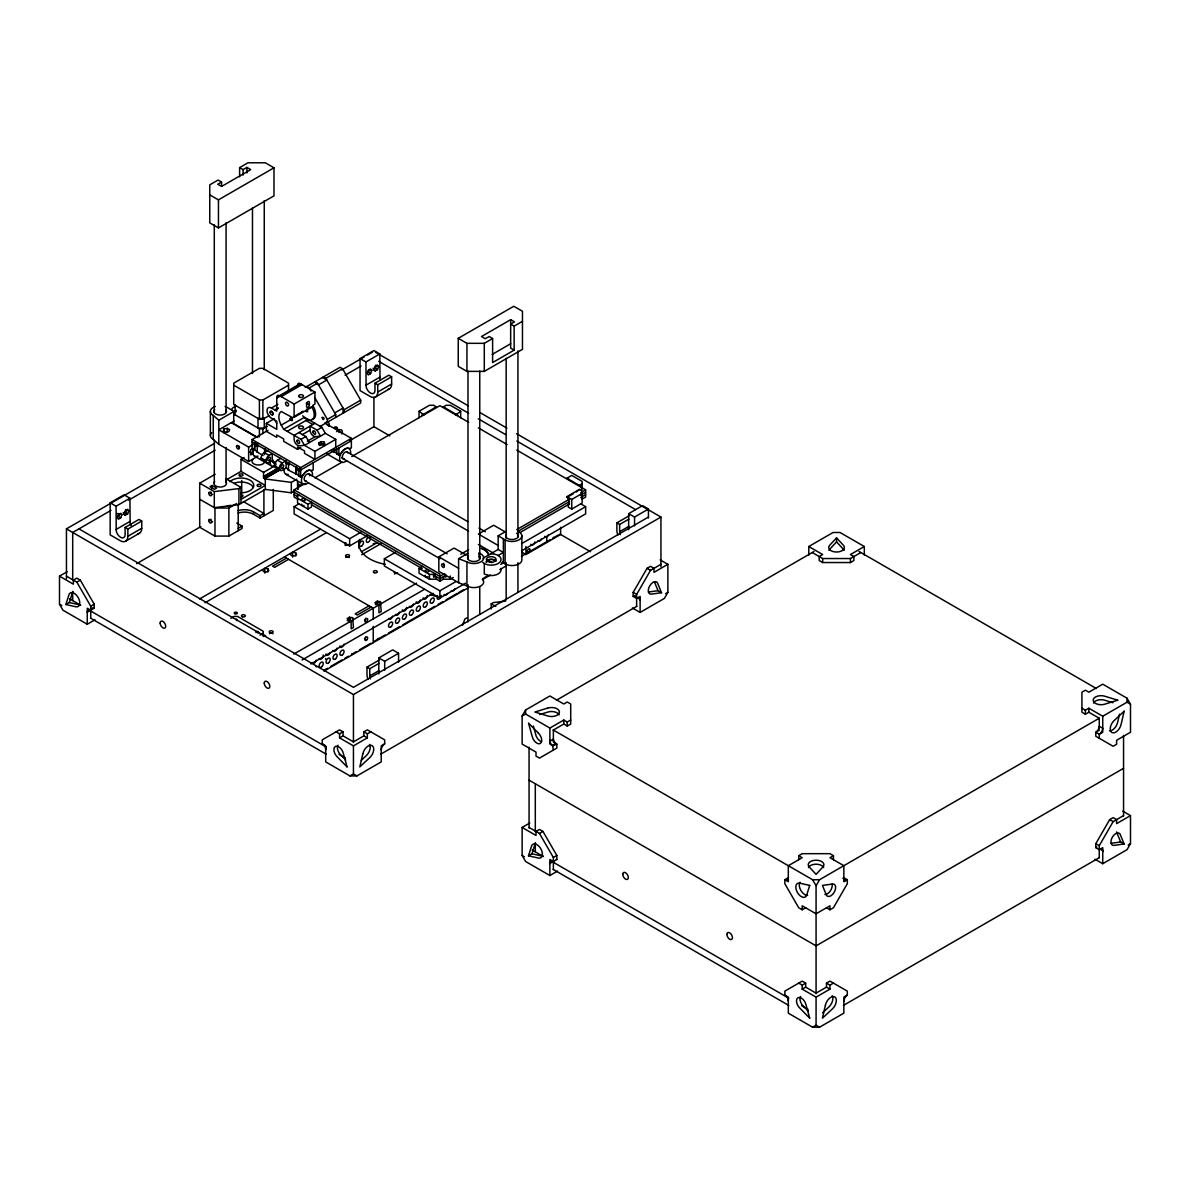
<?xml version="1.0" encoding="UTF-8"?>
<svg xmlns="http://www.w3.org/2000/svg" width="1190" height="1190" viewBox="0 0 1190 1190"><rect width="100%" height="100%" fill="white"/><g stroke="black" fill="none" stroke-linecap="round" stroke-linejoin="round"><path stroke-width="1.5" d="M300.772 447.514L297.574 449.359L283.696 441.356L283.696 438.946L276.749 434.945L276.749 437.34L266.337 431.33L266.337 423.313L276.749 429.322L276.749 421.32L270.308 417.437A6.277 3.63 60 0 1 267.051 409.94A6.277 3.63 60 0 1 271.454 408.021L276.749 411.086L276.764 397.267A3.927 2.261 60 0 1 279.531 395.675L300.356 383.641L314.933 392.06L314.933 404.079L312.851 405.284L312.851 406.489L294.108 417.303L292.368 417.512L281.271 411.517A11.781 6.798 60 0 0 281.271 425.113L283.696 429.322L301.04 439.348L304.521 445.357L314.933 451.367L335.744 439.348L335.744 447.366M296.875 479.183L291.327 482.381L265.296 478.975L263.57 477.978L263.57 472.37L241.005 459.34L241.005 471.374L265.296 485.386L241.005 499.413M325.688 749.879L325.688 745.877L322.222 743.869L322.222 739.853L339.567 729.842L343.032 731.85L343.032 735.851L353.445 741.861L363.857 735.851L367.338 737.86L367.338 733.843L363.857 731.85L363.857 735.851M788.316 1001.147L788.316 997.146L784.835 995.138L784.835 991.136L802.194 981.11L805.66 983.118L805.66 987.135L816.072 993.144L826.485 987.135L829.951 989.128L829.951 985.127L833.431 983.118M1102.743 863.702L1102.743 847.667L1099.263 849.675L1095.797 847.667L1095.797 843.665L1109.675 819.627L1113.141 817.619L1116.622 819.627L1116.622 823.629L1130.5 815.611L1130.5 843.665L1127.034 849.675L1102.743 863.702L1095.023 859.254M640.116 600.4L640.116 596.398L636.635 598.406L633.169 596.398L633.169 592.382L647.048 568.344L650.528 566.336L653.994 568.344L653.994 572.345L667.873 564.343L667.873 592.382L664.407 598.406L640.116 612.419L632.396 607.971M843.844 877.729L843.844 881.731L847.31 879.737L843.844 877.729L842.892 878.265L846.358 880.258A4.343 2.499 -60 0 1 843.844 878.815L843.844 865.71L829.951 857.693L833.431 855.684L833.431 859.686M1102.743 851.683L1102.728 850.597A4.343 2.499 -60 0 0 1100.215 849.139M549.884 740.076L549.884 744.077L552.889 745.847L556.831 744.077L553.365 742.084L553.365 730.05L563.763 724.041L567.243 726.049L570.709 724.041L570.709 704.004L567.243 702.011L563.763 704.004L549.884 695.986L525.593 710.014L522.127 716.023L522.127 744.077L536.006 752.095L536.006 756.111L539.472 758.104L556.831 748.094L556.831 744.077M276.734 408.973L274.95 410.014L278.148 408.17M1119.537 714.134L1117.663 722.27A7.854 4.537 -60 0 1 1109.526 730.853M65.881 604.535L68.856 594.955A7.854 4.537 60 0 1 78.153 597.454A7.854 4.537 60 0 1 75.654 606.736L65.881 604.535L69.347 602.527L79.135 604.743A7.854 4.537 60 0 0 80.474 604.862M69.347 602.527L72.337 592.962A7.854 4.537 60 0 1 72.888 591.728M528.509 855.818L531.484 846.239A7.854 4.537 60 0 1 540.781 848.723A7.854 4.537 60 0 1 538.282 858.02L528.509 855.818L531.975 853.81L541.762 856.012A7.854 4.537 60 0 0 543.101 856.145M531.975 853.81L534.95 844.231A7.854 4.537 60 0 1 535.515 843.011M462.538 625.36L464.859 619.038L466.941 617.833M120.681 517.873L121.826 514.928L120.681 513.292L118.39 514.615L117.245 517.576L118.39 519.197L120.681 517.873L118.598 516.683L119.744 513.723L121.826 514.928M125.545 512.667L126.69 509.722L128.773 510.927L127.627 513.872L125.337 515.196L123.254 513.991L125.545 512.667L127.627 513.872M370.566 373.615L371.711 370.655L370.566 369.034L368.275 370.358L367.13 373.303L368.275 374.939L370.566 373.615L368.483 372.411L369.629 369.465L371.711 370.655M375.415 368.409L376.561 365.449L378.643 366.654L377.498 369.614L375.207 370.923L373.125 369.733L375.415 368.409L377.498 369.614M224.077 428.891L223.199 430.75L225.564 432.119L228.792 431.613L229.655 429.754L227.29 428.385L224.077 428.891L224.077 432.892M637.453 597.93L636.635 598.406L636.635 594.39L650.528 570.352L660.941 564.343M816.072 993.724L816.072 885.747L819.538 879.722L1099.411 718.15M1100.081 849.214L1099.263 849.675L1099.263 845.673L1113.141 821.621L1123.553 815.611M836.555 537.865L829.742 545.228A7.854 4.537 0 0 0 836.555 552.026A7.854 4.537 0 0 0 843.353 545.228L836.555 537.865L836.555 541.866L829.742 549.23A7.854 4.537 0 0 0 828.969 550.33M361.254 760.336L366.148 755.784A7.854 4.537 -60 0 0 369.51 744.434M822.647 1012.75L828.761 1007.067A7.854 4.537 -60 0 0 832.137 995.718M239.621 176.849L239.621 167.612L247.951 162.792L265.296 162.792L273.983 167.805L273.983 195.859L218.454 227.915L209.767 222.902L209.767 184.837L218.097 180.032L221.578 182.04L221.578 185.729M221.578 182.04L217.755 184.242L221.578 186.443L250.718 169.605L246.91 167.403L243.087 169.605L239.621 167.612M209.767 194.863L218.454 199.861L273.983 167.805M258.037 456.082L248.636 461.512L218.796 444.272L218.796 420.234L234.058 411.413L227.126 407.411A9.817 5.667 0 0 0 225.089 406.504M235.099 411.219L233.716 412.023L233.716 423.64L257.799 437.533M233.716 385.173L259.405 399.989L262.871 399.989L288.545 385.173M234.058 421.037L218.796 429.858L248.636 447.083L253.321 444.376M301.04 384.043L276.764 398.055M279.531 395.675L281.227 396.642L302.052 384.623M305.265 387.404L340.072 367.293L342.527 368.721L360.689 400.167L360.689 403.008L319.812 426.6M271.454 408.021L277.865 404.317M129.948 498.223L116.07 506.226L116.218 530.904A6.381 3.689 60 0 0 121.172 537.582A6.381 3.689 60 0 0 125.099 534.682L125.099 527.468L138.977 519.45L141.744 521.056L141.744 528.271L127.865 536.288A10.799 6.233 60 0 1 120.235 540.691L110.164 534.89L110.164 502.82L124.058 494.817L129.948 498.223L130.112 522.901A6.381 3.689 60 0 0 131.272 525.906M379.833 353.951L365.94 361.968L366.103 386.646A6.381 3.689 60 0 0 371.042 393.325A6.381 3.689 60 0 0 374.969 390.424L374.969 383.21L388.847 375.192L391.629 376.799L391.629 384.013L377.751 392.016A10.799 6.233 60 0 1 370.105 396.434L360.049 390.618L360.049 358.562L373.928 350.544L379.833 353.951L379.982 378.628A6.381 3.689 60 0 0 380.428 380.146M306.752 386.542L309.207 387.955L317.537 383.15L335.699 414.596L335.699 417.437M323.412 376.918L325.867 378.331L342.527 368.721M66.447 578.578L66.447 528.866L214.542 443.364M341.723 369.941L364.274 356.926M367.487 355.066L372.321 352.27M270.472 411.457L270.725 411.309A1.964 1.131 60 0 1 272.688 412.439A1.964 1.131 60 0 1 272.688 414.715L272.436 414.849M275.217 410.104L278.415 408.259M288.545 390.409L288.545 383.165L262.871 368.335L259.405 368.335L233.716 383.165L233.716 404.407L259.405 419.237L262.871 419.237L268.836 415.786M281.227 396.642L294.108 404.079L314.933 392.06M110.997 510.361L72.694 532.48L72.694 580.348M128.639 500.172L215.212 450.192M345.07 375.222L361.106 365.97M266.337 423.313L274.355 418.702M233.716 414.016L259.405 428.846L262.871 428.846L267.319 426.288M257.665 444.361L256.966 451.977L257.665 451.575L252.116 449.166L252.116 439.541L267.943 430.408M293.856 416.649L302.781 411.502M308.329 408.289L312.851 406.489M281.271 425.113L290.881 419.564M258.066 443.32L254.883 445.164L257.665 446.756M283.696 429.322L304.521 417.303L321.865 427.329L325.346 433.339L335.744 439.348M116.07 529.476L129.948 521.458M365.94 385.203L379.833 377.2M287.162 431.33L307.987 419.311M236.765 523.02L242.046 526.069L242.046 528.479L228.867 536.08L214.974 536.08L199.712 527.274L199.712 483.185L215.167 474.26M241.005 459.34L244.099 457.555M252.801 453.688L250.718 454.892L250.718 449.686L252.801 448.481L252.801 453.688L249.796 451.962M125.099 527.468L127.865 529.074L141.744 521.056M374.969 383.21L377.751 384.801L391.629 376.799M458.254 338.317L513.783 306.261L522.47 311.274L522.47 349.339L484.285 371.384L466.941 371.384L458.254 366.371L458.254 338.317L466.941 343.33L484.285 343.33L492.615 338.525L492.615 362.563L514.139 350.143L514.139 326.105L522.47 321.285M264.254 459.786A4.418 2.544 -60 0 1 261.131 457.986A4.418 2.544 -60 0 1 264.254 452.572L268.077 450.37M314.933 423.313L294.108 435.347L294.108 439.348A4.909 2.826 60 0 0 299.315 445.819L304.521 445.357L325.346 433.339M334.717 412.9L343.047 408.081L343.047 413.183M212.028 485.49L209.946 486.695L214.453 489.298L216.535 488.093L212.028 485.49L212.028 488.703M327.369 422.242L327.369 419.401L335.699 414.596M344.029 412.618L344.029 409.791L360.689 400.167M302.141 434.707L310.069 430.126L310.069 426.124L317.016 430.126L320.482 436.135L315.276 436.611L307.347 441.193M94.977 619.797L87.257 624.244L62.966 610.217L59.5 604.208L59.5 576.153L67.205 571.706M225.817 480.135L241.005 471.374M265.995 460.783A4.418 2.544 -60 0 1 269.118 455.383L272.242 453.569L272.242 460.783L269.118 462.598A4.418 2.544 -60 0 1 265.995 460.783L261.131 457.986M301.04 439.348L305.904 436.537L309.37 442.546M317.016 430.126L321.865 427.329M125.634 541.227L139.513 533.209M375.505 396.969L389.383 388.952M514.139 326.105L510.659 324.096L514.482 321.895L510.659 319.679L481.504 336.517L485.327 338.719L489.149 336.517L492.615 338.525M276.645 467.744A4.418 2.544 -60 0 1 274.355 465.112A4.418 2.544 -60 0 1 277.449 460.188L280.572 458.388M263.57 472.37L274.384 466.123M279.189 468.399A4.418 2.544 -60 0 1 282.298 462.984L286.121 460.783L286.121 467.997L282.298 470.199A4.418 2.544 -60 0 1 279.189 468.399L274.325 465.602M336.681 431.598L339.224 430.126A4.418 2.544 -60 0 1 341.932 433.978M66.447 576.153L76.859 582.163L80.325 580.17L94.203 604.208L94.203 608.224L87.257 612.225A5.355 3.094 60 0 1 90.737 610.217A5.355 3.094 60 0 1 90.797 609.756M199.712 483.185L214.289 491.604L238.922 488.599L241.005 487.394L241.005 503.43M318.831 442.888L321.062 441.609L324.096 442.07L324.9 443.825L322.683 445.105L319.649 444.644L318.831 442.888L318.831 444.896M277.478 468.488L263.57 476.521L264.18 478.008L264.834 478.707L280.29 469.782M263.63 476.818L279.085 467.893M263.719 477.13L279.174 468.205M288.902 462.389L288.203 470.005L299.315 475.613L298.616 476.015L299.315 468.399M263.838 477.428L279.308 468.503M263.57 477.978L279.457 468.801M264.18 478.008L279.635 469.083M264.373 478.276L279.843 469.351M264.596 478.499L280.052 469.574M288.203 470.005L288.902 469.604L286.121 467.997M492.258 354.367L510.659 343.732M199.712 499.22L214.974 508.041L228.867 508.041L236.661 503.534M252.116 439.541L300.698 467.596L351.362 438.351L351.362 447.961L349.191 448.526A8.152 4.701 -60 0 0 341.054 453.226L338.867 455.175L336.785 453.97L336.785 448.571M136.657 563.673L200.783 526.649M214.289 491.604L214.289 507.639L238.922 504.634L265.296 489.402L291.327 492.809L294.108 491.202M349.875 440.568L373.928 426.689L389.829 435.867M351.362 440.746L300.698 470.005L252.116 441.951M330.954 450.608L337.484 453.569L336.785 453.97M298.616 476.015L300.698 477.22L302.87 475.271A8.152 4.701 -60 0 1 311.021 470.556L313.193 470.005L313.193 462.791M419.044 417.705L419.044 411.294L429.456 405.284L433.621 405.284L436.388 406.891L434.305 408.096M90.737 618.235L90.737 606.216L94.203 604.208M298.274 489.045L298.274 486.636L303.48 483.631M436.388 406.891L421.825 415.31L423.908 414.908L419.044 411.294M297.574 499.056L294.108 497.048L294.108 489.834L305.324 483.363M314.933 477.815L342.155 462.092M351.764 456.544L439.869 405.686L468.696 422.331M445.417 408.111L443.335 406.891L446.116 405.284L450.281 405.284L460.694 411.294L460.694 417.705M238.223 528.271L242.046 526.069M238.089 510.674A12.763 7.363 0 0 1 253.5 511.849L260.089 515.642L263.912 513.44L243.281 501.54M298.958 495.055L297.574 495.858L297.574 503.058L307.987 509.082L311.453 507.074L311.453 502.269L307.987 504.262L297.574 498.253M238.089 513.069A12.763 7.363 0 0 1 253.5 514.244L260.089 518.052L273.284 510.436L273.284 489.402M367.249 535.768L349.637 545.942L294.108 513.887L294.108 506.672L298.913 503.891M460.694 411.294L455.829 414.908L457.912 415.325L443.335 406.891M199.593 598.942L320.333 529.238M204.978 602.765L326.134 532.822M286.463 558.125L272.584 566.143L274.667 567.347L288.545 559.33M294.108 506.672L349.637 538.728L360.838 532.257M230.86 618.279L234.058 616.435L237.539 616.435L263.213 631.265L263.213 636.471M361.582 551.625L377.483 542.447M361.701 554.763L380.934 543.652M465.498 583.249L439.869 598.035L384.34 565.979L384.34 558.764L395.556 552.294M260 635.118L263.213 633.259M568.969 479.421L566.886 478.216L571.75 475.42L582.148 481.429L582.148 489.239M453.256 577.492L450.281 579.203L443.335 579.203L439.869 581.211L436.388 579.203L429.456 579.203L419.044 573.193L419.044 568.389L422.51 566.38M482.381 579.099A9.817 5.667 0 0 1 479.853 586.432A9.817 5.667 0 0 1 466.941 585.941L458.611 582.728L438.827 571.304L438.827 556.875L454.089 548.069L466.272 555.09M369.064 605.814L355.185 613.832L357.268 615.037L371.146 607.019M349.488 617.238L347.197 618.547L348.03 620.362L351.169 620.838L351.169 628.856L353.46 627.532L352.612 617.714L349.488 617.238L349.488 622.043M377.245 601.203L374.954 602.527L375.802 604.327L378.926 604.817L378.926 612.835L381.216 611.511L380.384 601.679L377.245 601.203L377.245 604.401M582.148 483.824L579.381 485.431L581.464 486.636L581.464 489.045M460.798 554.213L468.577 549.721M347.242 620.823L350.425 618.979M375.415 604.55L378.599 602.72M458.611 582.728L458.611 558.69L467.774 553.395M483.006 558.229L498.164 549.468L498.164 535.842L505.81 531.439M293.826 654.069L416.589 583.189M566.886 496.647L579.381 489.447L582.148 491.039L582.148 503.058L571.75 509.082L568.27 507.074L568.969 500.276L566.886 496.647L571.75 499.458L582.148 493.448M433.621 574.398L435.005 573.595L435.005 576.005L433.621 576.793L433.621 574.398L429.456 574.398L419.044 568.389M566.886 497.45L573.134 493.85M576.257 492.05L579.381 489.447M516.743 529.61L569.608 499.086M580.824 492.615L585.629 489.834L585.629 497.048L582.148 499.056M518.349 531.082L569.608 501.496M580.824 495.025L585.629 492.244M446.265 575.097L439.869 578.801L433.457 575.097M519.956 532.57L569.608 503.891M585.629 494.653L580.765 497.45L582.148 498.253M302.096 659.974L424.443 589.347M498.164 555.477L503.37 552.472L498.164 549.468M310.858 663.99L433.205 593.349M384.34 558.764L439.869 590.82L455.889 581.583M521.562 543.666L585.629 506.672L585.629 513.887L521.562 550.881M500.767 564.402L503.37 562.9L505.11 563.896A9.817 5.667 0 0 0 515.806 565.131A9.817 5.667 0 0 0 521.875 559.895L521.875 535.842M324.275 670.149L327.473 668.289M330.686 666.445L341.902 659.959M345.115 658.115L348.313 656.255M351.526 654.411L356.331 651.629M359.544 649.785L370.759 643.299M373.972 641.455L385.188 634.969M388.401 633.125L399.617 626.639M402.83 624.795L434.9 606.275M438.099 604.431L442.903 601.649M446.116 599.805L457.332 593.319M460.545 591.475L463.758 589.615M482.991 578.519L486.189 576.659M521.473 556.295L550.33 539.635M553.529 537.791L558.348 535.009M323.992 671.101L467.968 587.979M482.411 579.649L490.354 575.053M499.904 569.549L506.271 565.875M521.77 552.115L525.935 554.525L560.639 534.489L560.639 527.274M378.792 674.001L378.792 657.906L392.67 649.889L398.561 653.295L398.561 662.205M628.662 529.729L628.662 513.649L642.54 505.631L648.446 509.037L648.446 517.947M368.007 679.341A10.799 6.233 60 0 1 366.981 674.343L366.981 667.129L379.327 660.004M617.878 535.069A10.799 6.233 60 0 1 616.866 530.071L616.866 522.856L629.198 515.731M366.981 667.129L369.763 668.735L379.015 663.38M616.866 522.856L619.633 524.463L628.885 519.123M378.792 657.906L384.682 661.313L398.561 653.295M628.662 513.649L634.553 517.055L648.446 509.037M491.232 608.968L491.232 603.806L493.315 602.601L505.631 601.099M370.373 678.895A6.381 3.689 60 0 1 369.763 675.935L379.015 670.595M620.243 534.637A6.381 3.689 60 0 1 619.633 531.677L628.885 526.337M648.446 517.055L353.445 687.359L78.942 528.866M66.447 528.866L353.445 694.573L660.941 517.055L660.941 566.767M336.101 731.85L339.567 733.843L343.032 731.85M339.567 733.843L339.567 737.86L343.032 735.851M363.857 731.85L367.338 729.842L384.682 739.853L384.682 743.869A5.355 3.094 -60 0 0 381.216 749.879M367.338 733.843L370.804 731.85M339.567 737.86L353.445 745.877L367.338 737.86M384.682 743.869L381.216 745.877L381.216 761.898L356.926 775.925L349.979 775.925L325.688 761.898L325.688 748.941M380.815 754.118L636.784 606.335M349.979 775.925L353.445 773.916L353.445 745.877M665.567 593.721L667.873 592.382M808.784 555.105L808.784 546.522L833.074 532.495L840.021 532.495L864.312 546.522L864.312 555.105M522.127 716.023L525.593 714.03L525.593 710.014M556.429 700.226L814.005 551.52M525.593 714.03L549.884 728.057L563.763 720.039L567.243 722.047L570.709 720.039M864.312 546.522L850.434 554.54L853.899 556.533L853.899 560.549L850.434 562.543L822.662 562.543L819.196 560.549L819.196 556.533L822.662 554.54L808.784 546.522M812.249 552.532L822.662 558.541L850.434 558.541L860.846 552.532M557.604 871.065L549.884 875.528L525.593 861.5L522.127 855.491L522.127 827.437L529.833 822.989M529.059 827.437L539.472 833.446L542.952 831.438L556.831 855.491L556.831 859.492L549.884 863.509A5.355 3.094 60 0 1 553.365 861.5A5.355 3.094 60 0 1 553.424 861.025M553.365 869.518L553.365 857.484L556.831 855.491M798.728 859.686L798.728 855.684L802.194 853.676L829.951 853.676L833.431 855.684M1081.918 708.214L1085.384 710.222L1088.85 708.214L1102.743 716.231L1127.034 702.204L1130.5 704.212L1130.5 732.266L1116.622 740.269L1116.622 744.286L1113.141 746.279L1095.797 736.268L1095.797 732.266A5.355 3.094 -60 0 0 1099.263 726.242L1102.743 728.25A5.355 3.094 -60 0 1 1099.263 734.26L1099.263 738.276M1130.5 704.212L1127.034 698.203L1102.743 684.176L1088.85 692.193L1085.384 690.185L1081.918 692.193L1081.918 712.23L1085.384 714.223L1088.85 712.23L1099.263 718.239L1099.263 728.92M1099.263 730.258L1095.797 732.266L1099.263 734.26L1102.743 732.266L1102.743 716.231M846.492 880.198L847.31 879.737L847.31 883.739L833.431 907.777L829.951 909.785L826.485 907.777M798.728 855.684L802.194 857.693L788.316 865.71L788.316 881.731L784.835 879.737L788.316 877.729A5.355 3.094 60 0 1 784.835 879.737L784.835 883.739L798.728 907.777L802.194 909.785L805.66 907.777M1123.553 768.323L816.072 945.857L529.059 780.149M798.728 983.118L802.194 985.127L805.66 983.118M802.194 985.127L802.194 989.128L805.66 987.135M826.485 987.135L826.485 983.118L829.951 981.11L847.31 991.136L847.31 995.138A5.355 3.094 -60 0 0 843.844 1001.147M802.194 989.128L816.072 997.146L829.951 989.128M847.31 995.138L843.844 997.146L843.844 1013.181L819.538 1027.208L812.606 1027.208L788.316 1013.181L788.316 1000.21M843.442 1005.386L1099.411 857.603M812.606 1027.208L816.072 1025.2L816.072 997.146M1128.18 845.004L1130.5 843.665M633.169 596.398L634.121 595.863A4.343 2.499 -60 0 1 635.014 595.699M1095.797 847.667L1096.734 847.146M236.453 620.6L237.271 619.901L236.275 619.038M539.665 714.55L547.653 712.111A7.854 4.537 0 0 1 559.151 714.863M257.754 633.08C260.803 632.173 255.716 630.164 255.91 632.515M298.274 486.636L300.356 485.431L297.574 483.824M227.305 505.884L230.533 505.393M648.431 592.04L658.025 590.716L661.491 592.709L657.847 583.74A6.872 3.972 -60 0 0 649.71 585.911A6.872 3.972 -60 0 0 651.897 594.048L661.491 592.709M1111.043 843.308L1120.653 841.985L1124.119 843.993L1120.474 835.008A6.872 3.972 -60 0 0 1112.338 837.195A6.872 3.972 -60 0 0 1114.524 845.317L1124.119 843.993M832.063 884.096L822.454 885.42L826.098 894.389A6.872 3.972 -60 0 0 834.235 892.217A6.872 3.972 -60 0 0 832.063 884.096A6.872 3.972 -60 0 1 830.293 890.968A6.872 3.972 -60 0 1 824.893 894.493M490.548 553.871L491.232 553.826A9.817 5.667 0 0 1 499.726 562.32A9.817 5.667 0 0 1 482.724 562.32M433.621 576.793L436.388 576.793L436.388 579.203M553.112 729.916L812.606 879.722L819.538 879.722M290.286 553.633L291.119 555.447L294.242 555.923L296.533 554.6L295.7 552.8L292.576 552.309L292.576 557.128M262.514 569.668L263.362 571.468L266.486 571.959L268.776 570.635L267.943 568.82L264.805 568.344L264.805 573.149M1112.947 702.74L1104.975 700.285A7.854 4.537 0 0 0 1093.461 703.037M458.611 558.69L466.941 561.888A9.817 5.667 0 0 0 480.82 561.888A9.817 5.667 0 0 0 480.82 553.871L479.079 552.874L479.079 557.991M514.139 350.143L510.659 348.135L510.659 319.679M859.002 551.461L1096.302 688.475M375.49 352.255L468.414 405.894M479.644 412.38L506.91 428.132M516.549 433.681L660.941 517.055M378.747 361.344L468.637 413.242M478.276 418.806L505.572 434.558M516.802 441.044L635.594 509.632M360.049 358.562L365.94 361.968M566.886 478.216L581.464 486.636M478.306 427.879L507.133 444.524M516.743 450.073L585.629 489.834M1122.795 811.164L1130.5 815.611M580.869 503.92L585.629 506.672M660.167 559.88L667.873 564.343M1109.675 819.627L1113.141 821.621M322.43 377.483L326.848 380.041L318.518 384.846L315.573 383.15M647.048 568.344L650.528 570.352M315.082 381.722L317.537 383.15M559.94 534.087L590.523 551.729M1095.797 843.665L1099.263 845.673M1100.408 849.258L1102.728 850.597M306.217 403.068L309.37 404.883A1.964 1.131 -60 0 1 307.987 407.292A1.964 1.131 -60 0 1 306.603 406.489L306.603 404.079A1.964 1.131 -60 0 1 307.987 401.685A1.964 1.131 -60 0 1 309.37 402.473L309.37 404.883M633.169 592.382L636.635 594.39M634.121 595.863L636.427 597.202M637.78 597.99L640.101 599.314A4.343 2.499 -60 0 0 637.587 597.871M339.224 430.126L334.36 427.329A4.418 2.544 -60 0 1 337.067 427.567M324.721 422.956L351.362 438.351M505.824 532.257L493.657 525.221L478.395 534.042L498.164 545.466M305.904 420.516L312.851 424.518M498.164 535.842L505.11 539.858A9.817 5.667 0 0 0 518.989 539.858A9.817 5.667 0 0 0 518.989 531.841M347.242 452.022L467.67 521.562M478.916 528.048L485.327 531.752M298.958 432.535L305.904 436.537M341.709 457.897L468.562 531.142M326.997 453.94L341.188 462.137M478.395 544.455L493.597 553.246M487.751 560.282L491.916 562.692M231.291 422.643L256.415 437.147M309.058 474.066L447.157 553.796M286.121 463.193L288.902 464.799M296.533 469.202L299.315 470.809M264.254 452.572L269.118 455.383M277.449 460.188L282.298 462.984M256.966 451.977L263.079 455.502M272.242 460.783L275.024 462.389M438.827 556.875L458.611 568.299M273.016 462.33L276.229 464.174M305.131 480.864L440.017 558.735M254.437 456.127L271.781 466.138M285.659 474.156L303.019 484.181M294.108 489.834L439.869 573.996L439.869 581.211M491.232 603.806L495.784 606.439M294.108 492.244L439.869 576.406L444.673 573.625L444.718 576.005L446.116 576.793L443.335 576.793L443.335 579.203M294.108 494.653L297.574 496.647M311.721 504.828L422.242 568.627M225.817 478.633L241.005 487.394M284.38 556.92L373.229 608.224L373.229 619.097M552.547 745.609L553.365 750.087M110.164 502.82L116.07 506.226M262.871 634.27L265.653 635.862M826.485 983.118L829.951 985.127M542.952 831.438L539.472 829.445L536.006 831.438L536.006 835.454L522.127 827.437M80.325 580.17L76.859 578.162L73.378 580.17L73.378 584.171L59.5 576.153M553.365 861.5L549.884 859.492L549.884 875.528M784.835 995.138L785.653 995.614M532.183 850.077L543.339 856.517M552.963 862.066L788.806 998.232M801.629 1005.639L808.055 1009.343M553.112 869.369L788.821 1005.461M522.127 855.491L524.433 856.83M816.072 1025.2L819.538 1027.208M90.737 610.217L87.257 608.224L87.257 624.244M322.222 743.869L323.026 744.33M69.57 598.808L80.712 605.234M90.336 610.797L326.179 746.948M339.016 754.371L345.427 758.075M90.485 618.101L326.194 754.177M59.5 604.208L61.821 605.546M353.445 773.916L356.926 775.925M274.95 420.293L276.734 423.402M215.271 406.504A9.817 5.667 0 0 0 213.248 415.429L218.796 420.234M211.686 432.624A9.817 5.667 0 0 0 213.248 439.467L218.796 444.272M808.367 1011.277L803.562 1006.398A6.872 3.972 60 0 1 800.617 996.461M345.74 759.994L340.935 755.115A6.872 3.972 60 0 1 337.99 745.193M836.555 541.866L843.353 549.23A7.854 4.537 0 0 1 844.141 550.33M378.643 366.654L377.498 365.033L375.207 366.341L374.062 369.302L375.207 370.923M128.773 510.927L127.627 509.29L125.337 510.614L124.191 513.559L125.337 515.196M812.606 879.722L816.072 885.747M325.867 378.331L344.029 409.791M309.207 387.955L311.036 391.094M314.666 397.386L327.369 419.401M539.472 833.446L553.365 857.484M76.859 582.163L90.737 606.216M1120.653 841.985L1116.994 833A6.872 3.972 -60 0 0 1116.518 831.929M654.381 581.731L658.025 590.716M533.343 726.019L535.619 734.26A6.872 3.972 60 0 0 541.569 741.668M1099.248 848.589L1099.263 857.693M636.635 597.321L636.635 606.409M1127.034 698.203L1127.034 702.204M1123.553 735.346L1123.553 816.206M1088.85 708.214L1088.85 712.23M1085.384 710.222L1085.384 714.223M850.434 558.541L850.434 562.543M829.951 909.785L829.951 905.783L816.072 913.786L802.194 905.783L802.194 909.785M822.662 558.541L822.662 562.543M640.116 599.462L640.116 612.419M634.553 517.055L634.553 525.95M619.633 524.463L619.633 531.677M581.464 493.062L581.464 495.457M571.75 499.458L571.75 509.082M567.243 722.047L567.243 726.049M563.763 720.039L563.763 724.041M549.884 728.057L549.884 741.013M546.76 536.883L546.76 542.491M535.307 783.749L535.307 831.632M535.307 842.669L535.307 851.876M529.059 747.171L529.059 828.017M525.935 546.507L525.935 554.525M517.947 350.872L517.947 536.69M517.947 562.706L517.947 592.442M506.166 358.309L506.166 538.549M506.166 562.706L506.166 599.864M505.11 539.858L505.11 563.896M503.37 538.847L503.37 562.9M484.285 343.33L484.285 371.384M484.285 563.495L484.285 573.907A9.817 5.667 0 0 0 496.141 574.815A9.817 5.667 0 0 0 500.707 568.433M479.763 371.057L479.763 558.735M479.763 586.611L479.763 614.471M467.982 371.057L467.982 558.735M467.982 584.751L467.982 621.909M466.941 343.33L466.941 371.384M466.941 561.888L466.941 585.941M450.281 576.005L450.281 579.203M439.869 590.82L439.869 598.035M429.456 574.398L429.456 579.203M384.682 661.313L384.682 670.223M380.384 601.679L380.384 604.892M377.751 384.801L377.751 392.016M373.928 397.222L373.928 426.689M373.229 626.356L373.229 642.674M369.763 668.735L369.763 675.935M353.445 694.573L353.445 742.441M352.612 617.714L352.612 620.927M349.637 538.728L349.637 545.942M338.867 447.961L338.867 455.175M334.702 448.764L334.702 451.977M334.018 448.764L334.018 452.379M324.096 442.07L324.096 444.078L321.062 443.602L321.062 441.609M314.933 451.367L314.933 459.385L304.521 453.375L304.521 450.965L297.574 446.964L297.574 449.359M307.987 504.262L307.987 509.082M300.698 467.596L300.698 477.22M297.574 481.429L297.574 489.239M296.533 466.792L296.533 474.007M295.834 467.194L295.834 474.408M295.7 552.8L295.7 555.998M294.108 404.079L294.108 417.303M291.327 482.381L291.327 492.809M267.943 568.82L267.943 572.033M265.296 448.764L265.296 451.174M265.296 478.975L265.296 489.402M264.611 449.166L264.611 454.58M264.254 200.694L264.254 369.778M263.912 489.626L263.912 515.85M262.871 399.989L262.871 419.237M262.871 428.846L262.871 433.651M260.089 515.642L260.089 518.052M259.405 399.989L259.405 419.237M259.405 428.846L259.405 436.864M254.883 449.969L254.883 442.754L254.199 450.37M253.5 511.849L253.5 514.244M252.473 208.116L252.473 373.496M248.636 447.083L248.636 461.512M246.91 167.403L246.91 172.952M243.087 169.605L243.087 175.153M241.704 480.463L241.704 493.3M238.922 488.599L238.922 504.634M238.223 504.456L238.223 530.681M235.099 404.808L235.099 414.819M228.867 508.041L228.867 536.08M227.29 428.385L227.29 432.401M226.07 222.723L226.07 412.261M226.07 447.574L226.07 482.872M218.454 199.861L218.454 227.915M214.974 508.041L214.974 536.08M214.289 224.583L214.289 412.261M214.289 440.136L214.289 482.872M213.248 415.429L213.248 439.467M210.362 411.413L210.362 435.466M127.865 529.074L127.865 536.288M72.694 591.4L72.694 600.608M365.553 637.111A1.964 1.131 -60 0 1 364.571 638.807M365.598 618.235A1.964 1.131 -60 0 1 364.571 620.377M345.159 545.541A1.964 1.131 0 0 1 348.239 545.303M397.52 572.955A1.964 1.131 0 0 1 394.946 573.045A1.964 1.131 0 0 1 394.44 571.587M394.44 573.996A1.964 1.131 0 0 1 396.642 573.461M359.023 548.218A37.306 21.539 0 0 1 360.436 539.858M385.307 564.313A37.306 21.539 0 0 1 359.558 539.501M348.239 544.499A1.964 1.131 0 0 1 345.293 544.395A1.964 1.131 0 0 1 345.874 542.714M441.252 595.402A2.945 1.696 -60 0 1 438.381 599.284A2.945 1.696 -60 0 1 437.697 595.744M447.589 593.438A2.945 1.696 -60 0 1 444.108 594.375M454.863 588.738A2.945 1.696 -60 0 1 451.248 590.82M392.596 616.093A2.945 1.696 -60 0 1 390.588 619.038A2.945 1.696 -60 0 1 388.58 618.413M399.543 612.091A2.945 1.696 -60 0 1 397.52 615.037A2.945 1.696 -60 0 1 395.511 614.412M406.549 607.421A2.945 1.696 -60 0 1 406.474 608.075M406.266 608.774A2.945 1.696 -60 0 1 403.931 611.258A2.945 1.696 -60 0 1 402.384 609.816M413.421 604.074A2.945 1.696 -60 0 1 411.413 607.019A2.945 1.696 -60 0 1 409.39 606.394M420.353 600.072A2.945 1.696 -60 0 1 418.077 603.152A2.945 1.696 -60 0 1 416.262 601.813M427.374 595.402A2.945 1.696 -60 0 1 425.291 599.001A2.945 1.696 -60 0 1 423.209 597.797M432.773 594.598A2.945 1.696 -60 0 1 430.215 594.375M345.844 557.56A1.964 1.131 0 0 1 349.25 557.56M379.075 638.45A1.964 1.131 0 0 1 377.587 638.569M459.608 591.951A1.964 1.131 0 0 1 458.894 592.367M369.852 537.136A2.945 1.696 -60 0 1 369.421 541.167A2.945 1.696 -60 0 1 366.356 541.48A2.945 1.696 -60 0 1 368.379 537.285M374.627 543.295A1.964 1.131 0 0 1 373.229 543.637M502.686 562.007A2.945 1.696 -60 0 1 501.645 562.929M534.89 541.956A2.945 1.696 -60 0 1 532.867 544.901A2.945 1.696 -60 0 1 530.859 544.276M541.614 538.654A2.945 1.696 -60 0 1 538.014 540.736M548.56 534.637A2.945 1.696 -60 0 1 546.478 537.017A2.945 1.696 -60 0 1 544.737 536.274M553.573 537.285A1.964 1.131 0 0 1 552.591 538.267M487.632 575.365A1.964 1.131 0 0 1 487.379 575.93M352.225 653.801A1.964 1.131 0 0 1 351.719 654.307M269.505 633.705A1.964 1.131 0 0 1 272.897 633.705M316.034 666.489A2.945 1.696 -60 0 1 316.243 666.95M325.748 658.472A2.945 1.696 -60 0 1 325.42 659.156M316.243 660.182A2.945 1.696 -60 0 1 314.234 663.113A2.945 1.696 -60 0 1 312.226 662.503M323.189 654.916A2.945 1.696 -60 0 1 321.716 658.725A2.945 1.696 -60 0 1 319.158 658.486M329.913 652.864A2.945 1.696 -60 0 1 327.577 655.333A2.945 1.696 -60 0 1 326.03 653.905M337.067 648.148A2.945 1.696 -60 0 1 335.059 651.094A2.945 1.696 -60 0 1 333.051 650.469M344.014 644.147A2.945 1.696 -60 0 1 341.723 647.226A2.945 1.696 -60 0 1 339.909 645.887M428.013 576.778A1.964 1.131 0 0 1 425.633 576.6M425.321 576.362A1.964 1.131 0 0 1 425.321 575.231M303.986 505.557A1.964 1.131 0 0 1 302.082 505.274M301.576 504.768A1.964 1.131 0 0 1 301.576 504.173M436.849 595.788A7.854 4.537 60 0 1 431.494 594.346M91.065 608.938A5.355 3.094 60 0 1 91.288 608.596M92.166 607.971A5.355 3.094 60 0 1 94.203 608.224M323.159 744.419A4.343 2.499 60 0 1 325.673 748.778M556.385 859.314A5.355 3.094 60 0 1 556.831 859.492M785.787 995.703A4.343 2.499 60 0 1 788.301 1000.061M808.486 867.57A7.854 4.537 0 0 1 816.072 864.208A7.854 4.537 0 0 1 823.659 867.57M807.593 895.386A7.854 4.537 60 0 1 800.9 890.492A7.854 4.537 60 0 1 800.007 882.251M225.713 409.568A6.381 3.689 0 0 1 220.18 415.102A6.381 3.689 0 0 1 214.661 409.568M231.529 409.553A9.817 5.667 0 0 1 236.096 406.102M236.26 411.755A4.909 2.826 0 0 1 236.26 410.282M239.607 447.425A1.964 1.131 60 0 1 238.625 445.714M479.406 556.042A6.381 3.689 0 0 1 473.873 561.561A6.381 3.689 0 0 1 468.354 556.042M516.564 533.239A6.381 3.689 0 0 1 516.936 538.207A6.381 3.689 0 0 1 508.398 538.862A6.381 3.689 0 0 1 506.524 533.998M486.323 562.096A4.909 2.826 0 0 1 490.592 559.285A4.909 2.826 0 0 1 495.962 561.353M486.323 562.29A4.909 2.826 0 0 1 489.953 559.553A4.909 2.826 0 0 1 495.471 560.877M481.236 548.516A14.726 8.494 0 0 1 488.093 553.677M478.975 553.38A5.891 3.406 0 0 1 479.57 554.198M444.376 565.488A1.964 1.131 60 0 1 443.736 563.301M481.236 548.114A14.726 8.494 0 0 1 488.599 555.477M229.953 481.712A12.763 7.363 0 0 1 252.057 481.712A12.763 7.363 0 0 1 241.005 492.764M241.005 494.683A1.964 1.131 0 0 1 242.968 495.813A1.964 1.131 0 0 1 241.005 496.944M225.713 481.548A6.381 3.689 0 0 1 220.18 487.067A6.381 3.689 0 0 1 214.661 481.548M264.745 461.348A6.381 3.689 0 0 1 256.713 464.903A6.381 3.689 0 0 1 252.83 459.504M234.623 483.021A12.763 7.363 0 0 1 253.336 487.498M212.564 494.564A1.964 1.131 60 0 1 210.809 492.005M315.276 436.611A4.909 2.826 60 0 1 310.069 430.126M303.167 411.204A2.454 1.413 0 0 1 301.68 411.859M297.574 385.248A3.927 2.261 60 0 1 300.356 383.641M319.976 445.655A1.964 1.131 0 0 1 321.865 444.227A1.964 1.131 0 0 1 323.769 445.655M313.446 406.623A10.799 6.233 60 0 1 311.721 419.475M306.485 409.122A1.532 0.878 60 0 1 307.63 411.383A1.532 0.878 60 0 1 305.919 411.011M312.063 407.426A10.799 6.233 60 0 1 312.598 419.341A10.799 6.233 60 0 1 302.706 415.771M346.558 460.694A7.854 4.537 -60 0 1 339.596 459.087A7.854 4.537 -60 0 1 345.606 448.675A7.854 4.537 -60 0 1 350.485 453.896M338.867 432.401A1.964 1.131 -60 0 1 340.563 432.55M326.03 422.51A4.418 2.544 -60 0 1 328.738 426.362M326.729 424.339A1.964 1.131 -60 0 1 327.429 425.321M337.38 428.251A4.418 2.544 -60 0 1 337.484 429.129M308.389 482.738A7.854 4.537 -60 0 1 301.412 481.132A7.854 4.537 -60 0 1 307.437 470.704A7.854 4.537 -60 0 1 312.316 475.94M288.159 474.379A7.854 4.537 -60 0 1 284.232 468.801M306.232 480.894A3.927 2.261 -60 0 1 304.209 478.395A3.927 2.261 -60 0 1 307.184 474.051A3.927 2.261 -60 0 1 309.727 475.777M275.708 465.751A7.854 4.537 -60 0 1 270.353 460.783M256.921 456.35A7.854 4.537 -60 0 1 253.544 448.898M275.708 462.553A3.927 2.261 -60 0 1 273.031 460.069M344.401 458.849A3.927 2.261 -60 0 1 343.151 454.208A3.927 2.261 -60 0 1 347.807 452.959M125.605 509.543A1.964 1.131 -60 0 1 125.099 512.027A1.964 1.131 -60 0 1 123.195 512.533M118.658 513.545A1.964 1.131 -60 0 1 118.554 515.389A1.964 1.131 -60 0 1 117.096 516.802M117.096 513.708A1.964 1.131 -60 0 1 117.453 513.44M141.744 528.271A10.799 6.233 60 0 1 137.936 533.7M212.564 521.815A1.964 1.131 60 0 1 210.809 519.256M375.475 365.285A1.964 1.131 -60 0 1 374.969 367.77A1.964 1.131 -60 0 1 373.065 368.275M391.629 384.013A10.799 6.233 60 0 1 387.806 389.442M368.677 369.599A1.964 1.131 -60 0 1 366.966 372.544M322.222 417.452C322.758 422.524 325.941 416.679 322.222 417.452M362.816 753.865L359.826 766.881L369.614 757.792A7.854 4.537 -60 0 0 372.098 745.624A7.854 4.537 -60 0 0 362.816 753.865M825.429 1005.134L822.454 1018.149L832.241 1009.061A7.854 4.537 -60 0 0 834.726 996.908A7.854 4.537 -60 0 0 825.429 1005.134M1124.119 711.248L1121.144 724.264A7.854 4.537 -60 0 1 1111.847 732.505A7.854 4.537 -60 0 1 1114.346 720.337L1124.119 711.248M809.691 885.42L806.716 894.984A7.854 4.537 60 0 1 797.419 892.5A7.854 4.537 60 0 1 799.918 883.218L809.691 885.42M822.87 867.004L816.072 874.367L809.274 867.004A7.854 4.537 0 0 1 816.072 860.192A7.854 4.537 0 0 1 822.87 867.004M286.18 402.384L285.942 402.518A1.964 1.131 60 0 0 285.942 404.793A1.964 1.131 60 0 0 287.906 405.924L288.144 405.79A1.964 1.131 60 0 0 288.144 403.514A1.964 1.131 60 0 0 286.18 402.384M553.365 739.168L549.899 741.177A4.343 2.499 60 0 0 552.413 745.52L555.879 743.527A4.343 2.499 60 0 1 553.365 739.168M547.653 708.095L534.89 712.022L547.653 715.949A7.854 4.537 0 0 0 559.419 712.022A7.854 4.537 0 0 0 547.653 708.095M1117.737 700.196L1104.975 704.123A7.854 4.537 0 0 1 1093.193 700.196A7.854 4.537 0 0 1 1104.975 696.269L1117.737 700.196M264.254 418.434L258.007 418.434L258.007 428.043L264.254 428.043L264.254 418.434M538.103 732.832L528.509 723.074L532.153 736.268A6.872 3.972 60 0 0 540.29 743.482A6.872 3.972 60 0 0 538.103 732.832M809.691 1018.149L800.096 1008.391A6.872 3.972 60 0 1 797.91 997.755A6.872 3.972 60 0 1 806.047 1004.955L809.691 1018.149M347.063 766.881L337.469 757.123A6.872 3.972 60 0 1 335.297 746.472A6.872 3.972 60 0 1 343.419 753.687L347.063 766.881M391.123 626.654A2.945 1.696 -60 0 0 392.06 622.102A2.945 1.696 -60 0 0 388.58 625.181A2.945 1.696 -60 0 0 391.123 626.654M398.07 622.653A2.945 1.696 -60 0 0 398.992 618.086A2.945 1.696 -60 0 0 395.511 621.18A2.945 1.696 -60 0 0 398.07 622.653M405.002 618.651A2.945 1.696 -60 0 0 405.939 614.085A2.945 1.696 -60 0 0 402.458 617.179A2.945 1.696 -60 0 0 405.002 618.651M411.948 614.635A2.945 1.696 -60 0 0 412.885 610.083A2.945 1.696 -60 0 0 409.39 613.162A2.945 1.696 -60 0 0 411.948 614.635M418.88 610.634A2.945 1.696 -60 0 0 419.817 606.067A2.945 1.696 -60 0 0 416.336 609.161A2.945 1.696 -60 0 0 418.88 610.634M425.827 606.617A2.945 1.696 -60 0 0 426.764 602.066A2.945 1.696 -60 0 0 423.283 605.145A2.945 1.696 -60 0 0 425.827 606.617M432.773 602.616A2.945 1.696 -60 0 0 433.696 598.049A2.945 1.696 -60 0 0 430.215 601.143A2.945 1.696 -60 0 0 432.773 602.616M374.329 572.732A1.964 1.131 0 0 0 377.275 571.75A1.964 1.131 0 0 0 374.329 570.769A1.964 1.131 0 0 0 374.329 572.732M346.573 556.697A1.964 1.131 0 0 0 349.518 555.715A1.964 1.131 0 0 0 346.573 554.733A1.964 1.131 0 0 0 346.573 556.697M361.968 545.704A2.945 1.696 -60 0 0 362.905 541.153A2.945 1.696 -60 0 0 359.425 544.232A2.945 1.696 -60 0 0 361.968 545.704M529.074 551.848A1.964 1.131 -60 0 0 529.684 548.813A1.964 1.131 -60 0 0 527.363 550.866A1.964 1.131 -60 0 0 529.074 551.848M366.654 640.012A1.964 1.131 -60 0 0 367.279 636.977A1.964 1.131 -60 0 0 364.943 639.03A1.964 1.131 -60 0 0 366.654 640.012M366.654 621.582A1.964 1.131 -60 0 0 367.279 618.532A1.964 1.131 -60 0 0 364.943 620.6A1.964 1.131 -60 0 0 366.654 621.582M270.219 632.842A1.964 1.131 0 0 0 273.164 631.86A1.964 1.131 0 0 0 270.219 630.879A1.964 1.131 0 0 0 270.219 632.842M242.448 616.807A1.964 1.131 0 0 0 245.393 615.825A1.964 1.131 0 0 0 242.448 614.843A1.964 1.131 0 0 0 242.448 616.807M321.716 666.727A2.945 1.696 -60 0 0 322.654 662.176A2.945 1.696 -60 0 0 319.158 665.255A2.945 1.696 -60 0 0 321.716 666.727M328.648 662.726A2.945 1.696 -60 0 0 329.585 658.159A2.945 1.696 -60 0 0 326.105 661.253A2.945 1.696 -60 0 0 328.648 662.726M335.595 658.725A2.945 1.696 -60 0 0 336.532 654.158A2.945 1.696 -60 0 0 333.051 657.252A2.945 1.696 -60 0 0 335.595 658.725M342.541 654.708A2.945 1.696 -60 0 0 343.464 650.157A2.945 1.696 -60 0 0 339.983 653.236A2.945 1.696 -60 0 0 342.541 654.708M426.05 571.973A1.964 1.131 0 0 0 428.98 570.992A1.964 1.131 0 0 0 426.05 570.01A1.964 1.131 0 0 0 426.05 571.973M302.498 500.633A1.964 1.131 0 0 0 305.443 499.666A1.964 1.131 0 0 0 302.498 498.684A1.964 1.131 0 0 0 302.498 500.633M160.144 623.039A3.927 2.261 60 0 0 164.309 628.231A3.927 2.261 60 0 0 164.309 622.668A3.927 2.261 60 0 0 160.144 623.039M264.254 683.149A3.927 2.261 60 0 0 268.419 688.341A3.927 2.261 60 0 0 268.419 682.777A3.927 2.261 60 0 0 264.254 683.149M622.772 874.323A3.927 2.261 60 0 0 626.937 879.499A3.927 2.261 60 0 0 626.937 873.951A3.927 2.261 60 0 0 622.772 874.323M726.882 934.433A3.927 2.261 60 0 0 731.047 939.609A3.927 2.261 60 0 0 731.047 934.061A3.927 2.261 60 0 0 726.882 934.433M236.498 446.488A1.964 1.131 60 0 0 238.58 449.076A1.964 1.131 60 0 0 238.58 446.295A1.964 1.131 60 0 0 236.498 446.488M487.751 561.487A4.909 2.826 0 0 0 495.962 560.222A4.909 2.826 0 0 0 489.953 556.756A4.909 2.826 0 0 0 487.751 561.487M441.594 564.893A1.964 1.131 60 0 0 443.677 567.481A1.964 1.131 60 0 0 443.677 564.715A1.964 1.131 60 0 0 441.594 564.893M258.066 486.368A1.964 1.131 0 0 0 261.012 485.386A1.964 1.131 0 0 0 258.066 484.404A1.964 1.131 0 0 0 258.066 486.368M240.023 475.955A1.964 1.131 0 0 0 242.968 474.974A1.964 1.131 0 0 0 240.023 473.992A1.964 1.131 0 0 0 240.023 475.955M208.726 493.21A1.964 1.131 60 0 0 210.809 495.799A1.964 1.131 60 0 0 210.809 493.017A1.964 1.131 60 0 0 208.726 493.21M299.821 397.296A2.454 1.413 0 0 0 303.495 396.062A2.454 1.413 0 0 0 299.821 394.842A2.454 1.413 0 0 0 299.821 397.296M270.071 412.35A1.964 1.131 60 0 0 272.153 414.938A1.964 1.131 60 0 0 272.153 412.156A1.964 1.131 60 0 0 270.071 412.35M296.875 440.954A1.964 1.131 60 0 0 298.958 443.543A1.964 1.131 60 0 0 298.958 440.761A1.964 1.131 60 0 0 296.875 440.954M299.821 428.549A2.454 1.413 0 0 0 303.495 427.329A2.454 1.413 0 0 0 299.821 426.094A2.454 1.413 0 0 0 299.821 428.549M312.851 431.732A1.964 1.131 60 0 0 314.933 434.32A1.964 1.131 60 0 0 314.933 431.554A1.964 1.131 60 0 0 312.851 431.732M290.256 418.761A1.532 0.878 60 0 0 291.966 420.62A1.532 0.878 60 0 0 291.773 418.359A1.532 0.878 60 0 0 290.256 418.761M282.67 467.938A1.964 1.131 -60 0 0 283.279 464.903A1.964 1.131 -60 0 0 280.959 466.956A1.964 1.131 -60 0 0 282.67 467.938M269.476 460.322A1.964 1.131 -60 0 0 270.1 457.287A1.964 1.131 -60 0 0 267.78 459.34A1.964 1.131 -60 0 0 269.476 460.322M208.726 520.461A1.964 1.131 60 0 0 210.809 523.05A1.964 1.131 60 0 0 210.809 520.268A1.964 1.131 60 0 0 208.726 520.461M234.832 613.713A1.532 0.878 0 0 0 237.316 613.162A1.532 0.878 0 0 0 235.248 612.196A1.532 0.878 0 0 0 234.832 613.713"/></g></svg>
